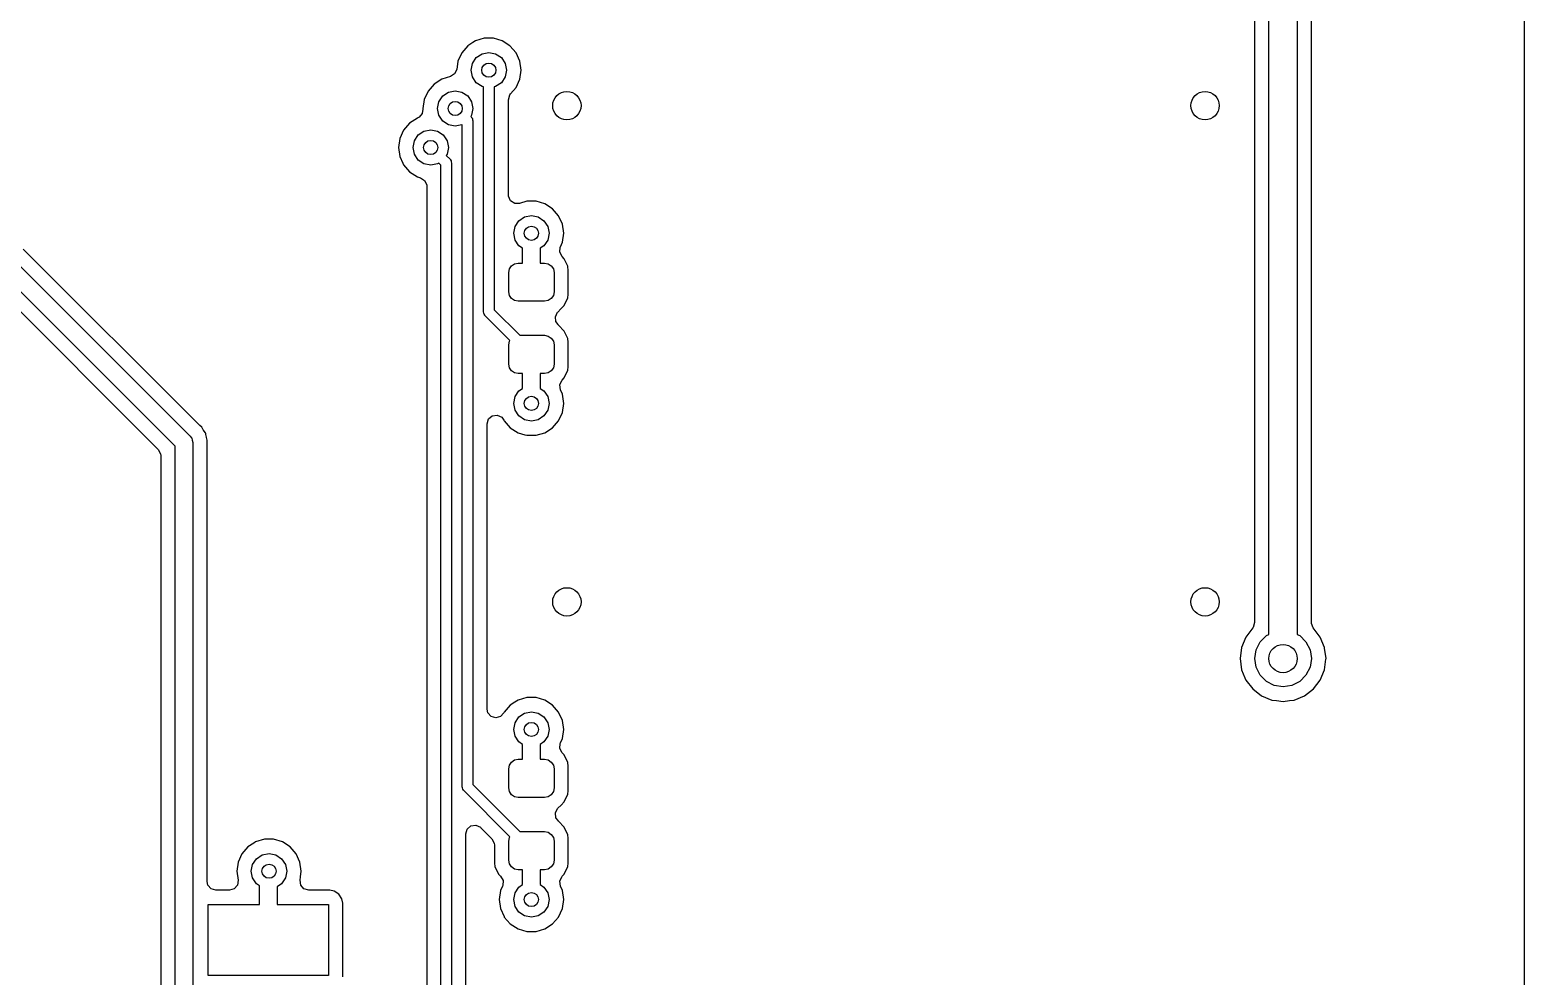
# Model space of a CAD drawing. Extents: x 0.4 to 10.6, y -8.1 to -0.4.
# Drawn here: x 7.064 to 7.894, y -2.629 to -2.104 of the extents above; entities that cross this region are included whole.
import ezdxf

# ---------------------------------------------------------------- set-up
doc = ezdxf.new("R2010")
doc.units = 0
doc.header["$MEASUREMENT"] = 0
doc.layers.add('BLACK', color=7, linetype='CONTINUOUS')

msp = doc.modelspace()

# ---------------------------------------------------------------- linework, layer by layer
at = {"layer": 'BLACK', "linetype": 'CONTINUOUS'}
for p, q in [((7.89368, -1.7126), (7.89368, -3.01181)), ((7.74407, -1.91758), (7.74407, -2.43281)), ((7.77561, -2.43281), (7.77561, -1.91758)), ((7.75197, -2.43931), (7.75197, -1.94581)), ((7.76772, -1.94581), (7.76772, -2.43931)), ((7.30716, -2.11244), (7.30382, -2.1163)), ((7.30999, -2.11063), (7.30716, -2.11244)), ((7.31145, -2.10968), (7.30999, -2.11063)), ((7.31635, -2.10825), (7.31145, -2.10968)), ((7.31145, -2.10968), (7.31145, -2.10968)), ((7.31145, -2.10968), (7.31145, -2.10968)), ((7.32145, -2.10825), (7.31635, -2.10825)), ((7.31635, -2.10825), (7.31635, -2.10825)), ((7.32634, -2.10968), (7.32145, -2.10825)), ((7.32145, -2.10825), (7.32145, -2.10825)), ((7.33063, -2.11244), (7.32634, -2.10968)), ((7.32634, -2.10968), (7.32634, -2.10968)), ((7.32634, -2.10968), (7.32634, -2.10968)), ((7.33397, -2.1163), (7.33063, -2.11244)), ((7.3017, -2.12094), (7.30104, -2.12556)), ((7.30382, -2.1163), (7.3017, -2.12094)), ((7.30382, -2.1163), (7.30382, -2.1163)), ((7.30906, -2.12598), (7.3098, -2.12222)), ((7.3098, -2.12222), (7.31194, -2.11902)), ((7.31194, -2.11902), (7.31513, -2.11689)), ((7.31513, -2.11689), (7.3189, -2.11614)), ((7.3189, -2.11614), (7.32266, -2.11689)), ((7.32266, -2.11689), (7.32586, -2.11902)), ((7.32586, -2.11902), (7.32799, -2.12222)), ((7.32799, -2.12222), (7.32874, -2.12598)), ((7.33609, -2.12094), (7.33397, -2.1163)), ((7.33682, -2.12598), (7.33609, -2.12094)), ((7.29277, -2.13096), (7.28848, -2.13372)), ((7.29758, -2.12955), (7.29277, -2.13096)), ((7.2999, -2.12806), (7.29758, -2.12955)), ((7.30104, -2.12556), (7.2999, -2.12806)), ((7.3098, -2.12975), (7.30906, -2.12598)), ((7.31194, -2.13294), (7.3098, -2.12975)), ((7.32799, -2.12975), (7.32586, -2.13294)), ((7.32874, -2.12598), (7.32799, -2.12975)), ((7.33397, -2.13567), (7.33609, -2.13103)), ((7.33609, -2.13103), (7.33682, -2.12598)), ((7.28514, -2.13757), (7.28302, -2.14221)), ((7.28848, -2.13372), (7.28514, -2.13757)), ((7.28514, -2.13757), (7.28514, -2.13757)), ((7.29112, -2.14349), (7.29326, -2.1403)), ((7.29326, -2.1403), (7.29645, -2.13817)), ((7.29645, -2.13817), (7.30022, -2.13742)), ((7.30022, -2.13742), (7.30398, -2.13817)), ((7.30398, -2.13817), (7.30718, -2.1403)), ((7.30718, -2.1403), (7.30931, -2.14349)), ((7.31513, -2.13508), (7.31194, -2.13294)), ((7.31594, -2.13524), (7.31513, -2.13508)), ((7.31594, -2.26024), (7.31594, -2.13524)), ((7.32266, -2.13508), (7.32185, -2.13524)), ((7.32185, -2.13524), (7.32185, -2.25901)), ((7.32586, -2.13294), (7.32266, -2.13508)), ((7.32974, -2.14237), (7.33052, -2.13973)), ((7.33052, -2.13973), (7.33094, -2.13918)), ((7.33094, -2.13918), (7.33397, -2.13567)), ((7.28227, -2.14761), (7.28192, -2.15007)), ((7.2823, -2.14761), (7.28227, -2.14761)), ((7.28302, -2.14221), (7.2823, -2.14726)), ((7.2823, -2.14726), (7.28231, -2.14734)), ((7.28231, -2.14734), (7.2823, -2.14743)), ((7.2823, -2.14743), (7.2823, -2.14761)), ((7.29037, -2.14726), (7.29112, -2.14349)), ((7.29112, -2.15103), (7.29037, -2.14726)), ((7.30931, -2.14349), (7.31006, -2.14726)), ((7.31006, -2.14726), (7.30931, -2.15103)), ((7.32974, -2.19528), (7.32974, -2.14237)), ((7.2749, -2.15538), (7.27156, -2.15924)), ((7.27919, -2.15262), (7.2749, -2.15538)), ((7.2795, -2.15248), (7.27919, -2.15262)), ((7.28012, -2.15215), (7.27949, -2.15245)), ((7.27949, -2.15245), (7.2795, -2.15248)), ((7.28192, -2.15007), (7.28012, -2.15215)), ((7.29326, -2.15422), (7.29112, -2.15103)), ((7.29645, -2.15635), (7.29326, -2.15422)), ((7.30022, -2.1571), (7.29645, -2.15635)), ((7.30398, -2.15635), (7.30022, -2.1571)), ((7.30413, -2.15625), (7.30398, -2.15635)), ((7.30413, -2.52402), (7.30413, -2.15625)), ((7.30931, -2.15103), (7.30885, -2.15172)), ((7.30885, -2.15172), (7.30917, -2.15204)), ((7.30917, -2.15204), (7.30928, -2.15219)), ((7.30928, -2.15219), (7.30935, -2.15223)), ((7.30935, -2.15223), (7.30939, -2.15235)), ((7.30939, -2.15235), (7.30976, -2.15288)), ((7.30976, -2.15288), (7.30982, -2.15352)), ((7.30982, -2.15352), (7.31004, -2.15413)), ((7.31004, -2.15413), (7.31004, -2.52279)), ((7.26944, -2.16388), (7.26871, -2.16892)), ((7.27156, -2.15924), (7.26944, -2.16388)), ((7.27156, -2.15924), (7.27156, -2.15924)), ((7.27679, -2.16892), (7.27754, -2.16516)), ((7.27754, -2.16516), (7.27967, -2.16196)), ((7.27967, -2.16196), (7.28286, -2.15983)), ((7.28286, -2.15983), (7.28663, -2.15908)), ((7.28663, -2.15908), (7.2904, -2.15983)), ((7.2904, -2.15983), (7.29359, -2.16196)), ((7.29359, -2.16196), (7.29572, -2.16516)), ((7.29572, -2.16516), (7.29647, -2.16892)), ((7.26871, -2.16892), (7.26944, -2.17397)), ((7.27754, -2.17269), (7.27679, -2.16892)), ((7.27967, -2.17588), (7.27754, -2.17269)), ((7.29572, -2.17269), (7.29526, -2.17338)), ((7.29526, -2.17338), (7.29736, -2.17548)), ((7.29647, -2.16892), (7.29572, -2.17269)), ((7.26944, -2.17397), (7.27108, -2.17756)), ((7.27108, -2.17756), (7.27156, -2.17861)), ((7.27156, -2.17861), (7.2749, -2.18247)), ((7.28286, -2.17802), (7.27967, -2.17588)), ((7.28663, -2.17877), (7.28286, -2.17802)), ((7.2904, -2.17802), (7.28663, -2.17877)), ((7.29109, -2.17756), (7.2904, -2.17802)), ((7.29232, -2.17879), (7.29109, -2.17756)), ((7.29232, -2.7878), (7.29232, -2.17879)), ((7.29736, -2.17548), (7.29747, -2.17563)), ((7.29747, -2.17563), (7.29754, -2.17567)), ((7.29754, -2.17567), (7.29758, -2.17579)), ((7.29758, -2.17579), (7.29795, -2.17632)), ((7.29795, -2.17632), (7.29801, -2.17696)), ((7.29801, -2.17696), (7.29823, -2.17757)), ((7.29823, -2.17757), (7.29823, -2.78657)), ((7.2749, -2.18247), (7.27919, -2.18522)), ((7.27919, -2.18522), (7.28092, -2.18573)), ((7.28092, -2.18573), (7.28324, -2.18722)), ((7.28324, -2.18722), (7.28438, -2.18972)), ((7.28438, -2.18972), (7.28443, -2.19042)), ((7.28443, -2.19042), (7.28443, -2.78625)), ((7.32979, -2.19597), (7.32974, -2.19528)), ((7.33094, -2.19848), (7.32979, -2.19597)), ((7.33325, -2.19996), (7.33094, -2.19848)), ((7.336, -2.19996), (7.33325, -2.19996)), ((7.33997, -2.1988), (7.336, -2.19996)), ((7.33875, -2.20744), (7.34252, -2.20669)), ((7.34507, -2.1988), (7.33997, -2.1988)), ((7.33997, -2.1988), (7.33997, -2.1988)), ((7.34252, -2.20669), (7.34629, -2.20744)), ((7.34996, -2.20024), (7.34507, -2.1988)), ((7.34507, -2.1988), (7.34507, -2.1988)), ((7.35425, -2.20299), (7.34996, -2.20024)), ((7.34996, -2.20024), (7.34996, -2.20024)), ((7.34996, -2.20024), (7.34996, -2.20024)), ((7.35759, -2.20685), (7.35425, -2.20299)), ((7.33268, -2.21654), (7.33343, -2.21277)), ((7.33343, -2.21277), (7.33556, -2.20958)), ((7.33556, -2.20958), (7.33875, -2.20744)), ((7.34629, -2.20744), (7.34948, -2.20958)), ((7.34948, -2.20958), (7.35161, -2.21277)), ((7.35161, -2.21277), (7.35236, -2.21654)), ((7.35971, -2.21149), (7.35759, -2.20685)), ((7.36044, -2.21654), (7.35971, -2.21149)), ((7.33343, -2.2203), (7.33268, -2.21654)), ((7.33556, -2.2235), (7.33343, -2.2203)), ((7.35161, -2.2203), (7.34948, -2.2235)), ((7.35236, -2.21654), (7.35161, -2.2203)), ((7.3586, -2.22401), (7.35971, -2.22158)), ((7.35971, -2.22158), (7.36044, -2.21654)), ((7.14469, -2.33472), (7.03832, -2.22835)), ((7.04901, -2.22512), (7.15309, -2.3292)), ((7.1582, -2.32314), (7.06039, -2.22534)), ((7.3376, -2.22486), (7.33556, -2.2235)), ((7.3376, -2.23307), (7.3376, -2.22486)), ((7.34948, -2.2235), (7.34744, -2.22486)), ((7.34744, -2.22486), (7.34744, -2.23307)), ((7.35827, -2.22708), (7.35847, -2.22434)), ((7.35959, -2.22949), (7.35827, -2.22708)), ((7.35847, -2.22434), (7.3586, -2.22401)), ((7.36079, -2.23069), (7.35959, -2.22949)), ((7.36276, -2.23491), (7.36079, -2.23069)), ((7.03648, -2.23767), (7.13536, -2.33656)), ((7.32992, -2.23839), (7.33033, -2.23635)), ((7.32992, -2.24902), (7.32992, -2.23839)), ((7.33033, -2.23635), (7.33148, -2.23463)), ((7.33148, -2.23463), (7.3332, -2.23348)), ((7.3332, -2.23348), (7.33524, -2.23307)), ((7.33524, -2.23307), (7.3376, -2.23307)), ((7.34744, -2.23307), (7.3498, -2.23307)), ((7.3498, -2.23307), (7.35184, -2.23348)), ((7.35184, -2.23348), (7.35356, -2.23463)), ((7.35356, -2.23463), (7.35471, -2.23635)), ((7.35471, -2.23635), (7.35512, -2.23839)), ((7.35512, -2.23839), (7.35512, -2.24902)), ((7.36283, -2.23544), (7.36276, -2.23491)), ((7.36301, -2.2368), (7.36283, -2.23544)), ((7.36301, -2.23684), (7.36301, -2.2368)), ((7.36301, -2.25056), (7.36301, -2.23684)), ((7.33033, -2.25105), (7.32992, -2.24902)), ((7.33148, -2.25277), (7.33033, -2.25105)), ((7.3332, -2.25393), (7.33148, -2.25277)), ((7.33524, -2.25433), (7.3332, -2.25393)), ((7.3498, -2.25433), (7.33524, -2.25433)), ((7.35184, -2.25393), (7.3498, -2.25433)), ((7.35356, -2.25277), (7.35184, -2.25393)), ((7.35471, -2.25105), (7.35356, -2.25277)), ((7.35512, -2.24902), (7.35471, -2.25105)), ((7.36079, -2.25671), (7.36276, -2.25249)), ((7.36276, -2.25249), (7.36301, -2.25056)), ((7.31617, -2.26084), (7.31594, -2.26024)), ((7.31622, -2.26148), (7.31617, -2.26084)), ((7.31659, -2.26201), (7.31622, -2.26148)), ((7.31664, -2.26213), (7.31659, -2.26201)), ((7.3167, -2.26217), (7.31664, -2.26213)), ((7.31681, -2.26232), (7.3167, -2.26217)), ((7.33059, -2.27611), (7.31681, -2.26232)), ((7.32185, -2.25901), (7.33607, -2.27323)), ((7.35581, -2.26289), (7.35705, -2.26044)), ((7.3561, -2.26563), (7.35581, -2.26289)), ((7.35705, -2.26044), (7.3572, -2.26031)), ((7.35719, -2.2603), (7.35892, -2.25858)), ((7.3572, -2.26031), (7.35719, -2.2603)), ((7.35892, -2.25858), (7.36079, -2.25671)), ((7.35731, -2.26714), (7.3561, -2.26563)), ((7.35719, -2.26725), (7.35731, -2.26714)), ((7.3575, -2.26756), (7.35719, -2.26725)), ((7.36079, -2.27085), (7.3575, -2.26756)), ((7.3575, -2.26756), (7.3575, -2.26756)), ((7.36276, -2.27507), (7.36079, -2.27085)), ((7.32992, -2.27854), (7.33033, -2.27651)), ((7.32992, -2.28917), (7.32992, -2.27854)), ((7.33033, -2.27651), (7.33059, -2.27611)), ((7.33607, -2.27323), (7.3498, -2.27323)), ((7.3498, -2.27323), (7.35184, -2.27363)), ((7.35184, -2.27363), (7.35356, -2.27479)), ((7.35356, -2.27479), (7.35471, -2.27651)), ((7.35471, -2.27651), (7.35512, -2.27854)), ((7.35512, -2.27854), (7.35512, -2.28917)), ((7.36301, -2.277), (7.36276, -2.27507)), ((7.36301, -2.29072), (7.36301, -2.277)), ((7.33033, -2.29121), (7.32992, -2.28917)), ((7.35512, -2.28917), (7.35471, -2.29121)), ((7.33148, -2.29293), (7.33033, -2.29121)), ((7.3332, -2.29408), (7.33148, -2.29293)), ((7.33524, -2.29449), (7.3332, -2.29408)), ((7.3376, -2.29449), (7.33524, -2.29449)), ((7.3376, -2.3027), (7.3376, -2.29449)), ((7.3498, -2.29449), (7.34744, -2.29449)), ((7.34744, -2.29449), (7.34744, -2.3027)), ((7.35184, -2.29408), (7.3498, -2.29449)), ((7.35356, -2.29293), (7.35184, -2.29408)), ((7.35471, -2.29121), (7.35356, -2.29293)), ((7.35959, -2.29807), (7.36079, -2.29687)), ((7.36079, -2.29687), (7.36276, -2.29264)), ((7.36276, -2.29264), (7.36301, -2.29072)), ((7.33343, -2.30726), (7.33556, -2.30406)), ((7.33556, -2.30406), (7.3376, -2.3027)), ((7.34744, -2.3027), (7.34948, -2.30406)), ((7.34948, -2.30406), (7.35161, -2.30726)), ((7.35821, -2.30082), (7.35935, -2.29832)), ((7.3586, -2.30354), (7.35821, -2.30082)), ((7.35971, -2.30598), (7.3586, -2.30354)), ((7.35935, -2.29832), (7.35959, -2.29807)), ((7.36044, -2.31102), (7.35971, -2.30598)), ((7.33268, -2.31102), (7.33343, -2.30726)), ((7.33343, -2.31479), (7.33268, -2.31102)), ((7.35161, -2.30726), (7.35236, -2.31102)), ((7.35236, -2.31102), (7.35161, -2.31479)), ((7.35971, -2.31607), (7.36044, -2.31102)), ((7.31793, -2.32232), (7.31871, -2.31968)), ((7.31793, -2.45276), (7.31793, -2.32232)), ((7.31871, -2.31968), (7.32079, -2.31788)), ((7.32079, -2.31788), (7.32351, -2.31749)), ((7.32351, -2.31749), (7.32601, -2.31863)), ((7.32601, -2.31863), (7.32726, -2.3203)), ((7.32726, -2.3203), (7.32745, -2.32071)), ((7.32745, -2.32071), (7.32745, -2.32071)), ((7.32745, -2.32071), (7.32745, -2.32071)), ((7.32745, -2.32071), (7.33079, -2.32457)), ((7.33556, -2.31798), (7.33343, -2.31479)), ((7.33875, -2.32012), (7.33556, -2.31798)), ((7.34252, -2.32087), (7.33875, -2.32012)), ((7.34629, -2.32012), (7.34252, -2.32087)), ((7.34948, -2.31798), (7.34629, -2.32012)), ((7.35161, -2.31479), (7.34948, -2.31798)), ((7.35425, -2.32457), (7.35759, -2.32071)), ((7.35759, -2.32071), (7.35971, -2.31607)), ((7.15309, -2.3292), (7.15361, -2.3299)), ((7.15361, -2.3299), (7.15375, -2.33002)), ((7.15375, -2.33002), (7.15378, -2.33012)), ((7.15378, -2.33012), (7.15393, -2.33032)), ((7.15393, -2.33032), (7.15418, -2.33151)), ((7.15835, -2.32329), (7.1582, -2.32314)), ((7.15957, -2.32431), (7.15835, -2.32329)), ((7.16037, -2.32569), (7.15957, -2.32431)), ((7.15957, -2.32431), (7.15957, -2.32431)), ((7.15957, -2.32431), (7.15957, -2.32431)), ((7.16049, -2.32587), (7.16037, -2.32569)), ((7.1614, -2.32718), (7.16049, -2.32587)), ((7.16149, -2.32737), (7.1614, -2.32718)), ((7.1614, -2.32718), (7.1614, -2.32718)), ((7.16176, -2.32803), (7.16149, -2.32737)), ((7.16183, -2.32823), (7.16176, -2.32803)), ((7.16211, -2.3298), (7.16183, -2.32823)), ((7.16183, -2.32823), (7.16183, -2.32823)), ((7.16183, -2.32823), (7.16183, -2.32823)), ((7.16216, -2.33), (7.16211, -2.3298)), ((7.16217, -2.33005), (7.16216, -2.33)), ((7.16257, -2.33154), (7.16217, -2.33005)), ((7.33079, -2.32457), (7.33508, -2.32732)), ((7.33508, -2.32732), (7.33887, -2.32844)), ((7.33887, -2.32844), (7.33997, -2.32876)), ((7.33997, -2.32876), (7.33997, -2.32876)), ((7.33997, -2.32876), (7.33997, -2.32876)), ((7.33997, -2.32876), (7.34507, -2.32876)), ((7.34507, -2.32876), (7.34996, -2.32732)), ((7.34507, -2.32876), (7.34507, -2.32876)), ((7.34996, -2.32732), (7.35425, -2.32457)), ((7.13536, -2.33656), (7.13668, -2.33897)), ((7.13668, -2.33897), (7.13679, -2.34001)), ((7.14469, -3.12285), (7.14469, -2.33472)), ((7.15418, -2.33151), (7.15453, -2.33268)), ((7.15453, -2.33268), (7.15453, -3.12285)), ((7.16242, -2.33334), (7.16243, -2.33313)), ((7.16242, -2.57659), (7.16242, -2.33334)), ((7.16243, -2.33313), (7.16257, -2.33154)), ((7.13679, -2.34001), (7.13679, -3.11542)), ((7.74307, -2.43578), (7.73919, -2.44083)), ((7.7433, -2.43545), (7.74307, -2.43578)), ((7.74407, -2.43281), (7.7433, -2.43545)), ((7.77563, -2.43322), (7.77561, -2.43281)), ((7.77662, -2.43578), (7.77563, -2.43322)), ((7.78049, -2.44083), (7.77662, -2.43578)), ((7.73681, -2.44658), (7.736, -2.45276)), ((7.73919, -2.44083), (7.73681, -2.44658)), ((7.73681, -2.44658), (7.73681, -2.44658)), ((7.74487, -2.44789), (7.7471, -2.4435)), ((7.7471, -2.4435), (7.75059, -2.44002)), ((7.75059, -2.44002), (7.75197, -2.43931)), ((7.76772, -2.43931), (7.7691, -2.44002)), ((7.7691, -2.44002), (7.77258, -2.4435)), ((7.77258, -2.4435), (7.77482, -2.44789)), ((7.78288, -2.44658), (7.78049, -2.44083)), ((7.78049, -2.44083), (7.78049, -2.44083)), ((7.78049, -2.44083), (7.78049, -2.44083)), ((7.78293, -2.44701), (7.78288, -2.44658)), ((7.78369, -2.45276), (7.78293, -2.44701)), ((7.31793, -2.48083), (7.31793, -2.45276)), ((7.736, -2.45276), (7.736, -2.45276)), ((7.736, -2.45276), (7.73681, -2.45893)), ((7.74409, -2.45276), (7.74487, -2.44789)), ((7.74487, -2.45762), (7.74409, -2.45276)), ((7.77482, -2.44789), (7.77559, -2.45276)), ((7.77559, -2.45276), (7.77482, -2.45762)), ((7.78288, -2.45893), (7.78364, -2.4531)), ((7.78364, -2.4531), (7.78369, -2.45276)), ((7.78369, -2.45276), (7.78369, -2.45276)), ((7.73681, -2.45893), (7.73681, -2.45893)), ((7.73681, -2.45893), (7.73868, -2.46346)), ((7.73868, -2.46346), (7.73919, -2.46468)), ((7.7471, -2.46201), (7.74487, -2.45762)), ((7.75059, -2.4655), (7.7471, -2.46201)), ((7.77258, -2.46201), (7.7691, -2.4655)), ((7.77482, -2.45762), (7.77258, -2.46201)), ((7.78049, -2.46468), (7.78288, -2.45893)), ((7.73919, -2.46468), (7.74298, -2.46962)), ((7.74298, -2.46962), (7.74792, -2.47341)), ((7.75498, -2.46773), (7.75059, -2.4655)), ((7.75984, -2.4685), (7.75498, -2.46773)), ((7.76471, -2.46773), (7.75984, -2.4685)), ((7.7691, -2.4655), (7.76471, -2.46773)), ((7.77177, -2.47341), (7.7767, -2.46962)), ((7.7767, -2.46962), (7.78049, -2.46468)), ((7.33079, -2.47858), (7.32745, -2.48244)), ((7.33336, -2.47693), (7.33079, -2.47858)), ((7.33508, -2.47583), (7.33336, -2.47693)), ((7.33997, -2.47439), (7.33508, -2.47583)), ((7.33508, -2.47583), (7.33508, -2.47583)), ((7.33508, -2.47583), (7.33508, -2.47583)), ((7.34507, -2.47439), (7.33997, -2.47439)), ((7.33997, -2.47439), (7.33997, -2.47439)), ((7.34996, -2.47583), (7.34507, -2.47439)), ((7.34507, -2.47439), (7.34507, -2.47439)), ((7.35425, -2.47858), (7.34996, -2.47583)), ((7.34996, -2.47583), (7.34996, -2.47583)), ((7.34996, -2.47583), (7.34996, -2.47583)), ((7.35759, -2.48244), (7.35425, -2.47858)), ((7.74792, -2.47341), (7.75367, -2.47579)), ((7.75367, -2.47579), (7.75624, -2.47613)), ((7.75624, -2.47613), (7.75984, -2.4766)), ((7.75984, -2.4766), (7.76344, -2.47613)), ((7.75984, -2.4766), (7.75984, -2.4766)), ((7.75984, -2.4766), (7.75984, -2.4766)), ((7.76344, -2.47613), (7.76601, -2.47579)), ((7.76601, -2.47579), (7.77177, -2.47341)), ((7.31837, -2.48285), (7.31793, -2.48083)), ((7.32018, -2.48493), (7.31837, -2.48285)), ((7.32281, -2.48571), (7.32018, -2.48493)), ((7.32545, -2.48493), (7.32281, -2.48571)), ((7.32726, -2.48285), (7.32545, -2.48493)), ((7.32745, -2.48244), (7.32726, -2.48285)), ((7.32745, -2.48244), (7.32745, -2.48244)), ((7.33268, -2.49213), (7.33343, -2.48836)), ((7.33343, -2.48836), (7.33556, -2.48517)), ((7.33556, -2.48517), (7.33875, -2.48303)), ((7.33875, -2.48303), (7.34252, -2.48228)), ((7.34252, -2.48228), (7.34629, -2.48303)), ((7.34629, -2.48303), (7.34948, -2.48517)), ((7.34948, -2.48517), (7.35161, -2.48836)), ((7.35161, -2.48836), (7.35236, -2.49213)), ((7.35971, -2.48708), (7.35759, -2.48244)), ((7.36044, -2.49213), (7.35971, -2.48708)), ((7.33343, -2.49589), (7.33268, -2.49213)), ((7.33556, -2.49909), (7.33343, -2.49589)), ((7.35161, -2.49589), (7.34948, -2.49909)), ((7.35236, -2.49213), (7.35161, -2.49589)), ((7.35971, -2.49717), (7.36044, -2.49213)), ((7.3376, -2.50045), (7.33556, -2.49909)), ((7.3376, -2.50866), (7.3376, -2.50045)), ((7.34948, -2.49909), (7.34744, -2.50045)), ((7.34744, -2.50045), (7.34744, -2.50866)), ((7.35827, -2.50267), (7.35847, -2.49993)), ((7.35959, -2.50508), (7.35827, -2.50267)), ((7.35847, -2.49993), (7.3586, -2.49961)), ((7.3586, -2.49961), (7.35971, -2.49717)), ((7.36079, -2.50628), (7.35959, -2.50508)), ((7.32992, -2.51398), (7.33033, -2.51194)), ((7.33033, -2.51194), (7.33148, -2.51022)), ((7.33148, -2.51022), (7.3332, -2.50907)), ((7.3332, -2.50907), (7.33524, -2.50866)), ((7.33524, -2.50866), (7.3376, -2.50866)), ((7.34744, -2.50866), (7.3498, -2.50866)), ((7.3498, -2.50866), (7.35184, -2.50907)), ((7.35184, -2.50907), (7.35356, -2.51022)), ((7.35356, -2.51022), (7.35471, -2.51194)), ((7.35471, -2.51194), (7.35512, -2.51398)), ((7.36276, -2.5105), (7.36079, -2.50628)), ((7.36301, -2.51243), (7.36276, -2.5105)), ((7.36301, -2.52615), (7.36301, -2.51243)), ((7.32992, -2.52461), (7.32992, -2.51398)), ((7.35512, -2.51398), (7.35512, -2.52461)), ((7.30435, -2.52462), (7.30413, -2.52402)), ((7.30441, -2.52526), (7.30435, -2.52462)), ((7.30478, -2.52579), (7.30441, -2.52526)), ((7.30482, -2.52591), (7.30478, -2.52579)), ((7.30489, -2.52595), (7.30482, -2.52591)), ((7.305, -2.5261), (7.30489, -2.52595)), ((7.33059, -2.5517), (7.305, -2.5261)), ((7.31004, -2.52279), (7.33607, -2.54882)), ((7.33033, -2.52664), (7.32992, -2.52461)), ((7.33148, -2.52836), (7.33033, -2.52664)), ((7.3332, -2.52952), (7.33148, -2.52836)), ((7.33524, -2.52992), (7.3332, -2.52952)), ((7.3498, -2.52992), (7.33524, -2.52992)), ((7.35184, -2.52952), (7.3498, -2.52992)), ((7.35356, -2.52836), (7.35184, -2.52952)), ((7.35471, -2.52664), (7.35356, -2.52836)), ((7.35512, -2.52461), (7.35471, -2.52664)), ((7.36079, -2.5323), (7.36276, -2.52808)), ((7.36276, -2.52808), (7.36301, -2.52615)), ((7.35581, -2.53849), (7.35705, -2.53603)), ((7.3561, -2.54122), (7.35581, -2.53849)), ((7.35705, -2.53603), (7.3572, -2.5359)), ((7.35719, -2.5359), (7.35896, -2.53413)), ((7.3572, -2.5359), (7.35719, -2.5359)), ((7.35896, -2.53413), (7.36079, -2.5323)), ((7.3069, -2.54754), (7.30898, -2.54574)), ((7.30898, -2.54574), (7.3117, -2.54534)), ((7.3117, -2.54534), (7.3142, -2.54649)), ((7.3142, -2.54649), (7.31446, -2.54672)), ((7.31446, -2.54672), (7.3206, -2.55287)), ((7.35731, -2.54273), (7.3561, -2.54122)), ((7.35719, -2.54285), (7.35731, -2.54273)), ((7.3575, -2.54315), (7.35719, -2.54285)), ((7.36079, -2.54644), (7.3575, -2.54315)), ((7.3575, -2.54315), (7.3575, -2.54315)), ((7.36276, -2.55066), (7.36079, -2.54644)), ((7.18941, -2.55457), (7.18835, -2.55525)), ((7.1943, -2.55313), (7.18941, -2.55457)), ((7.18941, -2.55457), (7.18941, -2.55457)), ((7.18941, -2.55457), (7.18941, -2.55457)), ((7.1994, -2.55313), (7.1943, -2.55313)), ((7.1943, -2.55313), (7.1943, -2.55313)), ((7.20429, -2.55457), (7.1994, -2.55313)), ((7.1994, -2.55313), (7.1994, -2.55313)), ((7.20858, -2.55732), (7.20429, -2.55457)), ((7.20429, -2.55457), (7.20429, -2.55457)), ((7.20429, -2.55457), (7.20429, -2.55457)), ((7.30612, -2.55018), (7.3069, -2.54754)), ((7.30612, -2.73947), (7.30612, -2.55018)), ((7.3206, -2.55287), (7.32192, -2.55528)), ((7.32992, -2.55413), (7.33033, -2.5521)), ((7.32992, -2.56476), (7.32992, -2.55413)), ((7.33033, -2.5521), (7.33059, -2.5517)), ((7.33607, -2.54882), (7.3498, -2.54882)), ((7.3498, -2.54882), (7.35184, -2.54922)), ((7.35184, -2.54922), (7.35356, -2.55038)), ((7.35356, -2.55038), (7.35471, -2.5521)), ((7.35471, -2.5521), (7.35512, -2.55413)), ((7.35512, -2.55413), (7.35512, -2.56476)), ((7.36301, -2.55259), (7.36276, -2.55066)), ((7.36301, -2.56631), (7.36301, -2.55259)), ((7.18178, -2.56118), (7.17966, -2.56582)), ((7.18512, -2.55732), (7.18178, -2.56118)), ((7.18178, -2.56118), (7.18178, -2.56118)), ((7.18835, -2.55525), (7.18512, -2.55732)), ((7.18989, -2.56391), (7.19308, -2.56177)), ((7.19308, -2.56177), (7.19685, -2.56102)), ((7.19685, -2.56102), (7.20062, -2.56177)), ((7.20062, -2.56177), (7.20381, -2.56391)), ((7.21192, -2.56118), (7.20858, -2.55732)), ((7.21404, -2.56582), (7.21192, -2.56118)), ((7.32192, -2.55528), (7.32203, -2.55632)), ((7.32203, -2.55632), (7.32203, -2.56631)), ((7.17966, -2.56582), (7.17893, -2.57087)), ((7.17893, -2.57087), (7.17966, -2.5759)), ((7.18701, -2.57087), (7.18776, -2.5671)), ((7.18776, -2.57463), (7.18701, -2.57087)), ((7.18776, -2.5671), (7.18989, -2.56391)), ((7.20381, -2.56391), (7.20594, -2.5671)), ((7.20594, -2.5671), (7.20669, -2.57087)), ((7.20669, -2.57087), (7.20594, -2.57463)), ((7.21477, -2.57087), (7.21404, -2.56582)), ((7.21433, -2.57391), (7.21477, -2.57087)), ((7.32203, -2.56631), (7.32228, -2.56824)), ((7.32228, -2.56824), (7.32425, -2.57246)), ((7.33033, -2.5668), (7.32992, -2.56476)), ((7.33148, -2.56852), (7.33033, -2.5668)), ((7.3332, -2.56967), (7.33148, -2.56852)), ((7.33524, -2.57008), (7.3332, -2.56967)), ((7.3376, -2.57008), (7.33524, -2.57008)), ((7.3376, -2.57829), (7.3376, -2.57008)), ((7.3498, -2.57008), (7.34744, -2.57008)), ((7.34744, -2.57008), (7.34744, -2.57829)), ((7.35184, -2.56967), (7.3498, -2.57008)), ((7.35356, -2.56852), (7.35184, -2.56967)), ((7.35471, -2.5668), (7.35356, -2.56852)), ((7.35512, -2.56476), (7.35471, -2.5668)), ((7.36079, -2.57246), (7.36276, -2.56824)), ((7.36276, -2.56824), (7.36301, -2.56631)), ((7.16286, -2.57862), (7.16242, -2.57659)), ((7.16466, -2.5807), (7.16286, -2.57862)), ((7.17926, -2.57862), (7.17746, -2.5807)), ((7.17966, -2.5759), (7.17926, -2.57862)), ((7.18989, -2.57783), (7.18776, -2.57463)), ((7.19152, -2.57892), (7.18989, -2.57783)), ((7.19152, -2.58937), (7.19152, -2.57892)), ((7.20381, -2.57783), (7.20136, -2.57946)), ((7.20136, -2.57946), (7.20136, -2.58937)), ((7.20594, -2.57463), (7.20381, -2.57783)), ((7.21405, -2.5759), (7.21433, -2.57391)), ((7.21444, -2.57862), (7.21405, -2.5759)), ((7.21624, -2.5807), (7.21444, -2.57862)), ((7.32425, -2.57246), (7.32545, -2.57366)), ((7.32644, -2.57914), (7.32533, -2.58157)), ((7.32545, -2.57366), (7.32677, -2.57607)), ((7.32657, -2.57881), (7.32644, -2.57914)), ((7.32677, -2.57607), (7.32657, -2.57881)), ((7.33343, -2.58285), (7.33556, -2.57965)), ((7.33556, -2.57965), (7.3376, -2.57829)), ((7.34744, -2.57829), (7.34948, -2.57965)), ((7.34948, -2.57965), (7.35161, -2.58285)), ((7.35821, -2.57641), (7.35935, -2.57391)), ((7.3586, -2.57914), (7.35821, -2.57641)), ((7.35971, -2.58157), (7.3586, -2.57914)), ((7.35935, -2.57391), (7.35959, -2.57366)), ((7.35959, -2.57366), (7.36079, -2.57246)), ((7.1673, -2.58148), (7.16466, -2.5807)), ((7.17482, -2.58148), (7.1673, -2.58148)), ((7.17746, -2.5807), (7.17482, -2.58148)), ((7.21888, -2.58148), (7.21624, -2.5807)), ((7.23068, -2.58148), (7.21888, -2.58148)), ((7.23299, -2.58193), (7.23068, -2.58148)), ((7.23068, -2.58148), (7.23068, -2.58148)), ((7.2356, -2.58368), (7.23299, -2.58193)), ((7.23299, -2.58193), (7.23299, -2.58193)), ((7.23734, -2.58629), (7.2356, -2.58368)), ((7.2378, -2.58859), (7.23734, -2.58629)), ((7.23734, -2.58629), (7.23734, -2.58629)), ((7.32533, -2.58157), (7.3246, -2.58661)), ((7.3246, -2.58661), (7.32533, -2.59166)), ((7.33268, -2.58661), (7.33343, -2.58285)), ((7.33343, -2.59038), (7.33268, -2.58661)), ((7.35161, -2.58285), (7.35236, -2.58661)), ((7.35236, -2.58661), (7.35161, -2.59038)), ((7.36044, -2.58661), (7.35971, -2.58157)), ((7.35971, -2.59166), (7.36044, -2.58661)), ((7.16298, -2.62874), (7.16298, -2.58937)), ((7.16298, -2.58937), (7.19152, -2.58937)), ((7.20136, -2.58937), (7.22991, -2.58937)), ((7.22991, -2.58937), (7.22991, -2.62874)), ((7.2378, -2.62952), (7.2378, -2.58859)), ((7.2378, -2.58859), (7.2378, -2.58859)), ((7.2378, -2.58859), (7.2378, -2.58859)), ((7.2378, -2.58859), (7.2378, -2.58859)), ((7.32533, -2.59166), (7.32731, -2.596)), ((7.32731, -2.596), (7.32745, -2.5963)), ((7.32745, -2.5963), (7.33079, -2.60016)), ((7.33556, -2.59357), (7.33343, -2.59038)), ((7.33875, -2.59571), (7.33556, -2.59357)), ((7.34252, -2.59646), (7.33875, -2.59571)), ((7.34629, -2.59571), (7.34252, -2.59646)), ((7.34948, -2.59357), (7.34629, -2.59571)), ((7.35161, -2.59038), (7.34948, -2.59357)), ((7.35425, -2.60016), (7.35759, -2.5963)), ((7.35759, -2.5963), (7.35971, -2.59166)), ((7.33079, -2.60016), (7.33508, -2.60291)), ((7.33508, -2.60291), (7.33997, -2.60435)), ((7.33997, -2.60435), (7.33997, -2.60435)), ((7.33997, -2.60435), (7.33997, -2.60435)), ((7.33997, -2.60435), (7.34507, -2.60435)), ((7.34507, -2.60435), (7.34996, -2.60291)), ((7.34507, -2.60435), (7.34507, -2.60435)), ((7.34996, -2.60291), (7.35425, -2.60016)), ((7.22991, -2.62874), (7.16298, -2.62874))]:
    msp.add_line(p, q, dxfattribs=at)
at = {"layer": 'BLACK'}
for centre, radius in [((7.3189, -2.12598), 0.00394), ((7.3622, -2.14567), 0.00787), ((7.71654, -2.14567), 0.00787), ((7.30022, -2.14726), 0.00394), ((7.28663, -2.16892), 0.00394), ((7.34252, -2.21654), 0.00394), ((7.34252, -2.31102), 0.00394), ((7.3622, -2.42126), 0.00787), ((7.71654, -2.42126), 0.00787), ((7.75984, -2.45276), 0.00787), ((7.34252, -2.49213), 0.00394), ((7.19685, -2.57087), 0.00394), ((7.34252, -2.58661), 0.00394)]:
    msp.add_circle(centre, radius, dxfattribs=at)

doc.saveas('drawing.dxf')
